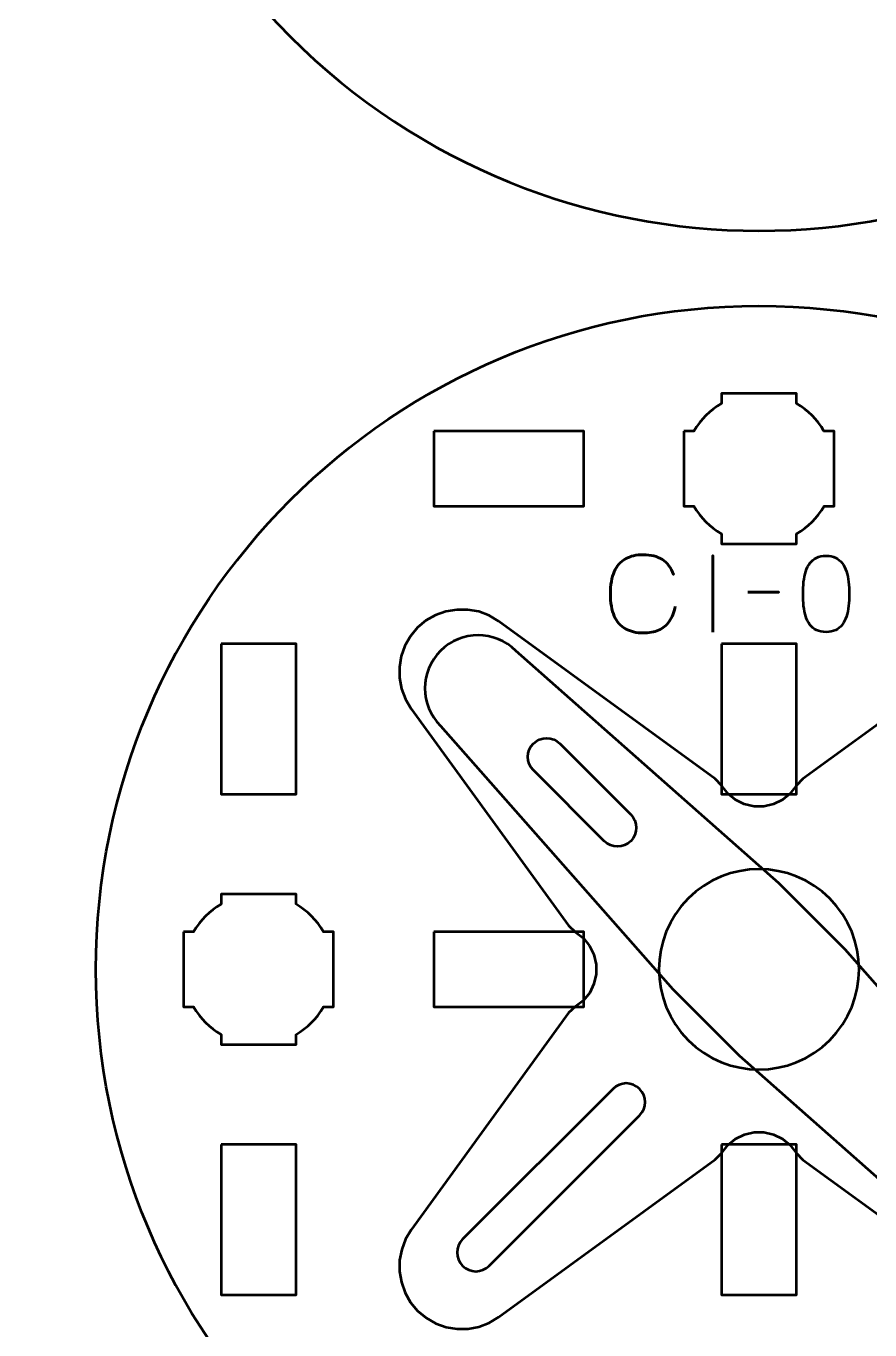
# Model space of a CAD drawing. Header units: centimetres. Extents: x -21 to 0, y -29.7 to 0.
# Drawn here: x -17.23 to -13.86, y -27.09 to -21.88 of the extents above; entities that cross this region are included whole.
import ezdxf

# ---------------------------------------------------------------- set-up
doc = ezdxf.new("R2010")
doc.units = ezdxf.units.CM
doc.header["$MEASUREMENT"] = 0
doc.layers.add('Layer 1', color=7, linetype='Continuous')

msp = doc.modelspace()

# ---------------------------------------------------------------- linework, layer by layer
at = {"layer": 'Layer 1', "color": 3, "lineweight": 53}
msp.add_ellipse((-14.29996, -25.64999), major_axis=(0, 2.65), ratio=1, dxfattribs=at)
at = {"layer": 'Layer 1', "color": 1, "lineweight": 53}
msp.add_open_spline([(-21.00003, -29.19995), (-21.00003, -29.19995), (-21.00003, -2.29992), (-21.00003, -2.29992), (-21.00003, -2.29992), (-21.00003, -2.21709), (-20.93286, -2.14992), (-20.85003, -2.14992), (-20.85003, -2.14992), (-20.7672, -2.14992), (-20.70003, -2.08275), (-20.70003, -1.99992), (-20.70003, -1.99992), (-20.70003, -1.91709), (-20.7672, -1.84992), (-20.85003, -1.84992), (-20.85003, -1.84992), (-20.93286, -1.84992), (-21.00003, -1.78275), (-21.00003, -1.69992), (-21.00003, -1.69992), (-21.00003, -1.61709), (-20.93286, -1.54992), (-20.85003, -1.54992), (-20.85003, -1.54992), (-20.7672, -1.54992), (-20.70003, -1.48275), (-20.70003, -1.39992), (-20.70003, -1.39992), (-20.70003, -1.31709), (-20.7672, -1.24992), (-20.85003, -1.24992), (-20.85003, -1.24992), (-20.93286, -1.24992), (-21.00003, -1.18275), (-21.00003, -1.09992), (-21.00003, -1.09992), (-21.00003, -1.09992), (-21.00003, -0.49992), (-21.00003, -0.49992), (-21.00003, -0.49992), (-21.00003, -0.22295), (-20.77694, 0.00004), (-20.49994, 0.00004), (-20.49994, 0.00004), (-20.49994, 0.00004), (-0.50008, 0.00004), (-0.50008, 0.00004), (-0.50008, 0.00004), (-0.22294, 0.00004), (0.00002, -0.22295), (0.00002, -0.49992), (0.00002, -0.49992), (0.00002, -0.49992), (0.00002, -29.19995), (0.00002, -29.19995), (0.00002, -29.19995), (0.00002, -29.47695), (-0.22294, -29.70004), (-0.50008, -29.70004), (-0.50008, -29.70004), (-0.50008, -29.70004), (-20.49994, -29.70004), (-20.49994, -29.70004), (-20.49994, -29.70004), (-20.77694, -29.70004), (-21.00003, -29.47695), (-21.00003, -29.19995)], degree=3, knots=[0, 0, 0, 0, 0.0588235, 0.0588235, 0.0588235, 0.0588235, 0.1176471, 0.1176471, 0.1176471, 0.1176471, 0.1764706, 0.1764706, 0.1764706, 0.1764706, 0.2352941, 0.2352941, 0.2352941, 0.2352941, 0.2941176, 0.2941176, 0.2941176, 0.2941176, 0.3529412, 0.3529412, 0.3529412, 0.3529412, 0.4117647, 0.4117647, 0.4117647, 0.4117647, 0.4705882, 0.4705882, 0.4705882, 0.4705882, 0.5294118, 0.5294118, 0.5294118, 0.5294118, 0.5882353, 0.5882353, 0.5882353, 0.5882353, 0.6470588, 0.6470588, 0.6470588, 0.6470588, 0.7058824, 0.7058824, 0.7058824, 0.7058824, 0.7647059, 0.7647059, 0.7647059, 0.7647059, 0.8235294, 0.8235294, 0.8235294, 0.8235294, 0.8823529, 0.8823529, 0.8823529, 0.8823529, 0.9411765, 0.9411765, 0.9411765, 0.9411765, 1, 1, 1, 1], dxfattribs=at)
at = {"layer": 'Layer 1', "color": 3, "lineweight": 53}
msp.add_open_spline([(-16.17377, -18.17613), (-15.13907, -17.14143), (-13.46083, -17.14143), (-12.4261, -18.17616), (-12.4261, -18.17616), (-11.3914, -19.21086), (-11.3914, -20.8891), (-12.4261, -21.9238), (-12.4261, -21.9238), (-13.46083, -22.95852), (-15.13907, -22.95852), (-16.17377, -21.92382), (-16.17377, -21.92382), (-17.2085, -20.8891), (-17.2085, -19.21086), (-16.17377, -18.17613)], degree=3, knots=[0, 0, 0, 0, 0.25, 0.25, 0.25, 0.25, 0.5, 0.5, 0.5, 0.5, 0.75, 0.75, 0.75, 0.75, 1, 1, 1, 1], dxfattribs=at)
at = {"layer": 'Layer 1', "lineweight": 53}
for points, knots in [([(-14.59996, -23.49993), (-14.59996, -23.49993), (-14.55976, -23.49993), (-14.55976, -23.49993), (-14.55976, -23.49993), (-14.53343, -23.45441), (-14.49547, -23.41648), (-14.44996, -23.39015), (-14.44996, -23.39015), (-14.44996, -23.39015), (-14.44996, -23.34993), (-14.44996, -23.34993), (-14.44996, -23.34993), (-14.44996, -23.34993), (-14.14996, -23.34993), (-14.14996, -23.34993), (-14.14996, -23.34993), (-14.14996, -23.34993), (-14.14996, -23.39012), (-14.14996, -23.39012), (-14.14996, -23.39012), (-14.10443, -23.41645), (-14.06644, -23.4544), (-14.04008, -23.49993), (-14.04008, -23.49993), (-14.04008, -23.49993), (-13.99996, -23.49993), (-13.99996, -23.49993), (-13.99996, -23.49993), (-13.99996, -23.49993), (-13.99996, -23.64535), (-13.99996, -23.64535), (-13.99996, -23.64535), (-13.99996, -23.64535), (-13.9999, -23.65), (-13.9999, -23.65), (-13.9999, -23.65), (-13.9999, -23.65), (-13.99996, -23.65464), (-13.99996, -23.65464), (-13.99996, -23.65464), (-13.99996, -23.65464), (-13.99996, -23.79993), (-13.99996, -23.79993), (-13.99996, -23.79993), (-13.99996, -23.79993), (-14.04003, -23.79993), (-14.04003, -23.79993), (-14.04003, -23.79993), (-14.06638, -23.8455), (-14.10438, -23.88351), (-14.14996, -23.90987), (-14.14996, -23.90987), (-14.14996, -23.90987), (-14.14996, -23.94993), (-14.14996, -23.94993), (-14.14996, -23.94993), (-14.14996, -23.94993), (-14.29324, -23.94993), (-14.29324, -23.94993), (-14.29324, -23.94993), (-14.29324, -23.94993), (-14.29991, -23.95001), (-14.29991, -23.95001), (-14.29991, -23.95001), (-14.29991, -23.95001), (-14.30659, -23.94993), (-14.30659, -23.94993), (-14.30659, -23.94993), (-14.30659, -23.94993), (-14.44996, -23.94993), (-14.44996, -23.94993), (-14.44996, -23.94993), (-14.44996, -23.94993), (-14.44996, -23.90983), (-14.44996, -23.90983), (-14.44996, -23.90983), (-14.4955, -23.88347), (-14.53348, -23.84548), (-14.55981, -23.79993), (-14.55981, -23.79993), (-14.55981, -23.79993), (-14.59996, -23.79993), (-14.59996, -23.79993), (-14.59996, -23.79993), (-14.59996, -23.79993), (-14.59996, -23.49993), (-14.59996, -23.49993)], [0, 0, 0, 0, 0.0454545, 0.0454545, 0.0454545, 0.0454545, 0.0909091, 0.0909091, 0.0909091, 0.0909091, 0.1363636, 0.1363636, 0.1363636, 0.1363636, 0.1818182, 0.1818182, 0.1818182, 0.1818182, 0.2272727, 0.2272727, 0.2272727, 0.2272727, 0.2727273, 0.2727273, 0.2727273, 0.2727273, 0.3181818, 0.3181818, 0.3181818, 0.3181818, 0.3636364, 0.3636364, 0.3636364, 0.3636364, 0.4090909, 0.4090909, 0.4090909, 0.4090909, 0.4545455, 0.4545455, 0.4545455, 0.4545455, 0.5, 0.5, 0.5, 0.5, 0.5454545, 0.5454545, 0.5454545, 0.5454545, 0.5909091, 0.5909091, 0.5909091, 0.5909091, 0.6363636, 0.6363636, 0.6363636, 0.6363636, 0.6818182, 0.6818182, 0.6818182, 0.6818182, 0.7272727, 0.7272727, 0.7272727, 0.7272727, 0.7727273, 0.7727273, 0.7727273, 0.7727273, 0.8181818, 0.8181818, 0.8181818, 0.8181818, 0.8636364, 0.8636364, 0.8636364, 0.8636364, 0.9090909, 0.9090909, 0.9090909, 0.9090909, 0.9545455, 0.9545455, 0.9545455, 0.9545455, 1, 1, 1, 1]), ([(-15.59995, -23.49992), (-15.59995, -23.49992), (-14.99994, -23.49992), (-14.99994, -23.49992), (-14.99994, -23.49992), (-14.99994, -23.49992), (-14.99994, -23.79992), (-14.99994, -23.79992), (-14.99994, -23.79992), (-14.99994, -23.79992), (-15.59995, -23.79992), (-15.59995, -23.79992), (-15.59995, -23.79992), (-15.59995, -23.79992), (-15.59995, -23.49992), (-15.59995, -23.49992)], [0, 0, 0, 0, 0.25, 0.25, 0.25, 0.25, 0.5, 0.5, 0.5, 0.5, 0.75, 0.75, 0.75, 0.75, 1, 1, 1, 1]), ([(-16.44993, -24.3499), (-16.44993, -24.3499), (-16.14993, -24.3499), (-16.14993, -24.3499), (-16.14993, -24.3499), (-16.14993, -24.3499), (-16.14993, -24.94991), (-16.14993, -24.94991), (-16.14993, -24.94991), (-16.14993, -24.94991), (-16.44993, -24.94991), (-16.44993, -24.94991), (-16.44993, -24.94991), (-16.44993, -24.94991), (-16.44993, -24.3499), (-16.44993, -24.3499)], [0, 0, 0, 0, 0.25, 0.25, 0.25, 0.25, 0.5, 0.5, 0.5, 0.5, 0.75, 0.75, 0.75, 0.75, 1, 1, 1, 1]), ([(-14.45, -24.3499), (-14.45, -24.3499), (-14.15, -24.3499), (-14.15, -24.3499), (-14.15, -24.3499), (-14.15, -24.3499), (-14.15, -24.94991), (-14.15, -24.94991), (-14.15, -24.94991), (-14.15, -24.94991), (-14.45, -24.94991), (-14.45, -24.94991), (-14.45, -24.94991), (-14.45, -24.94991), (-14.45, -24.3499), (-14.45, -24.3499)], [0, 0, 0, 0, 0.25, 0.25, 0.25, 0.25, 0.5, 0.5, 0.5, 0.5, 0.75, 0.75, 0.75, 0.75, 1, 1, 1, 1]), ([(-15.09545, -24.74843), (-15.12473, -24.71915), (-15.17224, -24.71915), (-15.20152, -24.74843), (-15.20152, -24.74843), (-15.2308, -24.77771), (-15.2308, -24.82521), (-15.20152, -24.85449), (-15.20152, -24.85449), (-15.20152, -24.85449), (-14.91867, -25.13734), (-14.91867, -25.13734), (-14.91867, -25.13734), (-14.88939, -25.16662), (-14.84189, -25.16662), (-14.81261, -25.13734), (-14.81261, -25.13734), (-14.78333, -25.10806), (-14.78333, -25.06055), (-14.81261, -25.03127), (-14.81261, -25.03127), (-14.81261, -25.03127), (-15.09545, -24.74843), (-15.09545, -24.74843)], [0, 0, 0, 0, 0.1666667, 0.1666667, 0.1666667, 0.1666667, 0.3333333, 0.3333333, 0.3333333, 0.3333333, 0.5, 0.5, 0.5, 0.5, 0.6666667, 0.6666667, 0.6666667, 0.6666667, 0.8333333, 0.8333333, 0.8333333, 0.8333333, 1, 1, 1, 1]), ([(-14.5828, -25.36715), (-14.42662, -25.21096), (-14.1733, -25.21096), (-14.01712, -25.36715), (-14.01712, -25.36715), (-13.86093, -25.52333), (-13.86093, -25.77665), (-14.01712, -25.93283), (-14.01712, -25.93283), (-14.1733, -26.08902), (-14.42662, -26.08902), (-14.5828, -25.93283), (-14.5828, -25.93283), (-14.73899, -25.77665), (-14.73899, -25.52333), (-14.5828, -25.36715)], [0, 0, 0, 0, 0.25, 0.25, 0.25, 0.25, 0.5, 0.5, 0.5, 0.5, 0.75, 0.75, 0.75, 0.75, 1, 1, 1, 1]), ([(-16.59996, -25.49993), (-16.59996, -25.49993), (-16.55976, -25.49993), (-16.55976, -25.49993), (-16.55976, -25.49993), (-16.53343, -25.45441), (-16.49547, -25.41648), (-16.44996, -25.39015), (-16.44996, -25.39015), (-16.44996, -25.39015), (-16.44996, -25.34993), (-16.44996, -25.34993), (-16.44996, -25.34993), (-16.44996, -25.34993), (-16.14996, -25.34993), (-16.14996, -25.34993), (-16.14996, -25.34993), (-16.14996, -25.34993), (-16.14996, -25.39012), (-16.14996, -25.39012), (-16.14996, -25.39012), (-16.10443, -25.41645), (-16.06644, -25.4544), (-16.04008, -25.49993), (-16.04008, -25.49993), (-16.04008, -25.49993), (-15.99996, -25.49993), (-15.99996, -25.49993), (-15.99996, -25.49993), (-15.99996, -25.49993), (-15.99996, -25.64535), (-15.99996, -25.64535), (-15.99996, -25.64535), (-15.99996, -25.64535), (-15.9999, -25.65), (-15.9999, -25.65), (-15.9999, -25.65), (-15.9999, -25.65), (-15.99996, -25.65464), (-15.99996, -25.65464), (-15.99996, -25.65464), (-15.99996, -25.65464), (-15.99996, -25.79993), (-15.99996, -25.79993), (-15.99996, -25.79993), (-15.99996, -25.79993), (-16.04003, -25.79993), (-16.04003, -25.79993), (-16.04003, -25.79993), (-16.06638, -25.8455), (-16.10438, -25.88351), (-16.14996, -25.90987), (-16.14996, -25.90987), (-16.14996, -25.90987), (-16.14996, -25.94993), (-16.14996, -25.94993), (-16.14996, -25.94993), (-16.14996, -25.94993), (-16.29324, -25.94993), (-16.29324, -25.94993), (-16.29324, -25.94993), (-16.29324, -25.94993), (-16.29991, -25.95001), (-16.29991, -25.95001), (-16.29991, -25.95001), (-16.29991, -25.95001), (-16.30659, -25.94993), (-16.30659, -25.94993), (-16.30659, -25.94993), (-16.30659, -25.94993), (-16.44996, -25.94993), (-16.44996, -25.94993), (-16.44996, -25.94993), (-16.44996, -25.94993), (-16.44996, -25.90983), (-16.44996, -25.90983), (-16.44996, -25.90983), (-16.4955, -25.88347), (-16.53348, -25.84548), (-16.55981, -25.79993), (-16.55981, -25.79993), (-16.55981, -25.79993), (-16.59996, -25.79993), (-16.59996, -25.79993), (-16.59996, -25.79993), (-16.59996, -25.79993), (-16.59996, -25.49993), (-16.59996, -25.49993)], [0, 0, 0, 0, 0.0454545, 0.0454545, 0.0454545, 0.0454545, 0.0909091, 0.0909091, 0.0909091, 0.0909091, 0.1363636, 0.1363636, 0.1363636, 0.1363636, 0.1818182, 0.1818182, 0.1818182, 0.1818182, 0.2272727, 0.2272727, 0.2272727, 0.2272727, 0.2727273, 0.2727273, 0.2727273, 0.2727273, 0.3181818, 0.3181818, 0.3181818, 0.3181818, 0.3636364, 0.3636364, 0.3636364, 0.3636364, 0.4090909, 0.4090909, 0.4090909, 0.4090909, 0.4545455, 0.4545455, 0.4545455, 0.4545455, 0.5, 0.5, 0.5, 0.5, 0.5454545, 0.5454545, 0.5454545, 0.5454545, 0.5909091, 0.5909091, 0.5909091, 0.5909091, 0.6363636, 0.6363636, 0.6363636, 0.6363636, 0.6818182, 0.6818182, 0.6818182, 0.6818182, 0.7272727, 0.7272727, 0.7272727, 0.7272727, 0.7727273, 0.7727273, 0.7727273, 0.7727273, 0.8181818, 0.8181818, 0.8181818, 0.8181818, 0.8636364, 0.8636364, 0.8636364, 0.8636364, 0.9090909, 0.9090909, 0.9090909, 0.9090909, 0.9545455, 0.9545455, 0.9545455, 0.9545455, 1, 1, 1, 1]), ([(-15.59995, -25.49985), (-15.59995, -25.49985), (-14.99994, -25.49985), (-14.99994, -25.49985), (-14.99994, -25.49985), (-14.99994, -25.49985), (-14.99994, -25.79985), (-14.99994, -25.79985), (-14.99994, -25.79985), (-14.99994, -25.79985), (-15.59995, -25.79985), (-15.59995, -25.79985), (-15.59995, -25.79985), (-15.59995, -25.79985), (-15.59995, -25.49985), (-15.59995, -25.49985)], [0, 0, 0, 0, 0.25, 0.25, 0.25, 0.25, 0.5, 0.5, 0.5, 0.5, 0.75, 0.75, 0.75, 0.75, 1, 1, 1, 1]), ([(-15.37829, -26.83439), (-15.40757, -26.86368), (-15.45508, -26.86368), (-15.48436, -26.83439), (-15.48436, -26.83439), (-15.51364, -26.80511), (-15.51364, -26.75761), (-15.48436, -26.72833), (-15.48436, -26.72833), (-15.48436, -26.72833), (-14.88332, -26.12729), (-14.88332, -26.12729), (-14.88332, -26.12729), (-14.85404, -26.09801), (-14.80653, -26.09801), (-14.77725, -26.12729), (-14.77725, -26.12729), (-14.74797, -26.15657), (-14.74797, -26.20407), (-14.77725, -26.23335), (-14.77725, -26.23335), (-14.77725, -26.23335), (-15.37829, -26.83439), (-15.37829, -26.83439)], [0, 0, 0, 0, 0.1666667, 0.1666667, 0.1666667, 0.1666667, 0.3333333, 0.3333333, 0.3333333, 0.3333333, 0.5, 0.5, 0.5, 0.5, 0.6666667, 0.6666667, 0.6666667, 0.6666667, 0.8333333, 0.8333333, 0.8333333, 0.8333333, 1, 1, 1, 1]), ([(-16.44993, -26.34997), (-16.44993, -26.34997), (-16.14993, -26.34997), (-16.14993, -26.34997), (-16.14993, -26.34997), (-16.14993, -26.34997), (-16.14993, -26.94997), (-16.14993, -26.94997), (-16.14993, -26.94997), (-16.14993, -26.94997), (-16.44993, -26.94997), (-16.44993, -26.94997), (-16.44993, -26.94997), (-16.44993, -26.94997), (-16.44993, -26.34997), (-16.44993, -26.34997)], [0, 0, 0, 0, 0.25, 0.25, 0.25, 0.25, 0.5, 0.5, 0.5, 0.5, 0.75, 0.75, 0.75, 0.75, 1, 1, 1, 1]), ([(-14.45, -26.34997), (-14.45, -26.34997), (-14.15, -26.34997), (-14.15, -26.34997), (-14.15, -26.34997), (-14.15, -26.34997), (-14.15, -26.94997), (-14.15, -26.94997), (-14.15, -26.94997), (-14.15, -26.94997), (-14.45, -26.94997), (-14.45, -26.94997), (-14.45, -26.94997), (-14.45, -26.94997), (-14.45, -26.34997), (-14.45, -26.34997)], [0, 0, 0, 0, 0.25, 0.25, 0.25, 0.25, 0.5, 0.5, 0.5, 0.5, 0.75, 0.75, 0.75, 0.75, 1, 1, 1, 1])]:
    msp.add_open_spline(points, degree=3, knots=knots, dxfattribs=at)
at = {"layer": 'Layer 1', "color": 5, "lineweight": 53}
for points, knots in [([(-14.63481, -24.20032), (-14.63933, -24.22452), (-14.64723, -24.24449), (-14.65831, -24.26015), (-14.65831, -24.26015), (-14.66945, -24.27575), (-14.68371, -24.28732), (-14.70106, -24.29487), (-14.70106, -24.29487), (-14.71835, -24.30242), (-14.73867, -24.30623), (-14.76181, -24.30616), (-14.76181, -24.30616), (-14.78996, -24.30623), (-14.81388, -24.30079), (-14.8335, -24.28972), (-14.8335, -24.28972), (-14.85311, -24.27871), (-14.86807, -24.26171), (-14.87837, -24.23864), (-14.87837, -24.23864), (-14.88867, -24.21556), (-14.89382, -24.186), (-14.89389, -24.14995), (-14.89389, -24.14995), (-14.89382, -24.11404), (-14.88867, -24.08454), (-14.87837, -24.06147), (-14.87837, -24.06147), (-14.86807, -24.0384), (-14.85311, -24.02133), (-14.8335, -24.01025), (-14.8335, -24.01025), (-14.81388, -23.99917), (-14.78996, -23.99367), (-14.76181, -23.99374), (-14.76181, -23.99374), (-14.73168, -23.99367), (-14.70643, -24.00009), (-14.68611, -24.013), (-14.68611, -24.013), (-14.66586, -24.02591), (-14.65097, -24.04588), (-14.64159, -24.0729), (-14.64159, -24.0729), (-14.65097, -24.04588), (-14.66586, -24.02591), (-14.68611, -24.013), (-14.68611, -24.013), (-14.70643, -24.00009), (-14.73168, -23.99367), (-14.76181, -23.99374), (-14.76181, -23.99374), (-14.78996, -23.99367), (-14.81388, -23.99917), (-14.8335, -24.01025), (-14.8335, -24.01025), (-14.85311, -24.02133), (-14.86807, -24.0384), (-14.87837, -24.06147), (-14.87837, -24.06147), (-14.88867, -24.08454), (-14.89382, -24.11404), (-14.89389, -24.14995), (-14.89389, -24.14995), (-14.89382, -24.186), (-14.88867, -24.21556), (-14.87837, -24.23864), (-14.87837, -24.23864), (-14.86807, -24.26171), (-14.85311, -24.27871), (-14.8335, -24.28972), (-14.8335, -24.28972), (-14.81388, -24.30079), (-14.78996, -24.30623), (-14.76181, -24.30616), (-14.76181, -24.30616), (-14.73867, -24.30623), (-14.71835, -24.30242), (-14.70106, -24.29487), (-14.70106, -24.29487), (-14.68371, -24.28732), (-14.66945, -24.27575), (-14.65831, -24.26015), (-14.65831, -24.26015), (-14.64723, -24.24449), (-14.63933, -24.22452), (-14.63481, -24.20032)], [0, 0, 0, 0, 0.0454545, 0.0454545, 0.0454545, 0.0454545, 0.0909091, 0.0909091, 0.0909091, 0.0909091, 0.1363636, 0.1363636, 0.1363636, 0.1363636, 0.1818182, 0.1818182, 0.1818182, 0.1818182, 0.2272727, 0.2272727, 0.2272727, 0.2272727, 0.2727273, 0.2727273, 0.2727273, 0.2727273, 0.3181818, 0.3181818, 0.3181818, 0.3181818, 0.3636364, 0.3636364, 0.3636364, 0.3636364, 0.4090909, 0.4090909, 0.4090909, 0.4090909, 0.4545455, 0.4545455, 0.4545455, 0.4545455, 0.5, 0.5, 0.5, 0.5, 0.5454545, 0.5454545, 0.5454545, 0.5454545, 0.5909091, 0.5909091, 0.5909091, 0.5909091, 0.6363636, 0.6363636, 0.6363636, 0.6363636, 0.6818182, 0.6818182, 0.6818182, 0.6818182, 0.7272727, 0.7272727, 0.7272727, 0.7272727, 0.7727273, 0.7727273, 0.7727273, 0.7727273, 0.8181818, 0.8181818, 0.8181818, 0.8181818, 0.8636364, 0.8636364, 0.8636364, 0.8636364, 0.9090909, 0.9090909, 0.9090909, 0.9090909, 0.9545455, 0.9545455, 0.9545455, 0.9545455, 1, 1, 1, 1]), ([(-14.48495, -24.30277), (-14.48495, -24.30277), (-14.48495, -23.99755), (-14.48495, -23.99755), (-14.48495, -23.99755), (-14.48495, -23.99755), (-14.48495, -24.30277), (-14.48495, -24.30277)], [0, 0, 0, 0, 0.5, 0.5, 0.5, 0.5, 1, 1, 1, 1]), ([(-14.03156, -24.30277), (-14.01675, -24.3027), (-14.00398, -24.30009), (-13.99332, -24.29501), (-13.99332, -24.29501), (-13.98274, -24.28993), (-13.97392, -24.28266), (-13.96687, -24.27342), (-13.96687, -24.27342), (-13.95988, -24.26411), (-13.95438, -24.2531), (-13.95029, -24.2404), (-13.95029, -24.2404), (-13.94626, -24.2277), (-13.94337, -24.2138), (-13.94175, -24.19856), (-13.94175, -24.19856), (-13.94005, -24.18332), (-13.93921, -24.1673), (-13.93928, -24.15037), (-13.93928, -24.15037), (-13.93921, -24.13351), (-13.94005, -24.11749), (-13.94175, -24.10232), (-13.94175, -24.10232), (-13.94337, -24.08715), (-13.94626, -24.07318), (-13.95029, -24.06048), (-13.95029, -24.06048), (-13.95438, -24.04785), (-13.95988, -24.03685), (-13.96687, -24.02746), (-13.96687, -24.02746), (-13.97392, -24.01815), (-13.98274, -24.01088), (-13.99332, -24.0058), (-13.99332, -24.0058), (-14.00398, -24.00065), (-14.01675, -23.99804), (-14.03156, -23.99797), (-14.03156, -23.99797), (-14.04638, -23.99804), (-14.05915, -24.00065), (-14.06981, -24.0058), (-14.06981, -24.0058), (-14.08039, -24.01088), (-14.08921, -24.01815), (-14.09626, -24.02746), (-14.09626, -24.02746), (-14.10325, -24.03685), (-14.10875, -24.04785), (-14.11284, -24.06048), (-14.11284, -24.06048), (-14.11687, -24.07318), (-14.11976, -24.08715), (-14.12138, -24.10232), (-14.12138, -24.10232), (-14.12307, -24.11749), (-14.12392, -24.13351), (-14.12385, -24.15037), (-14.12385, -24.15037), (-14.12392, -24.1673), (-14.12307, -24.18332), (-14.12138, -24.19856), (-14.12138, -24.19856), (-14.11976, -24.2138), (-14.11687, -24.2277), (-14.11284, -24.2404), (-14.11284, -24.2404), (-14.10875, -24.2531), (-14.10325, -24.26411), (-14.09626, -24.27342), (-14.09626, -24.27342), (-14.08921, -24.28266), (-14.08039, -24.28993), (-14.06981, -24.29501), (-14.06981, -24.29501), (-14.05915, -24.30009), (-14.04638, -24.3027), (-14.03156, -24.30277)], [0, 0, 0, 0, 0.05, 0.05, 0.05, 0.05, 0.1, 0.1, 0.1, 0.1, 0.15, 0.15, 0.15, 0.15, 0.2, 0.2, 0.2, 0.2, 0.25, 0.25, 0.25, 0.25, 0.3, 0.3, 0.3, 0.3, 0.35, 0.35, 0.35, 0.35, 0.4, 0.4, 0.4, 0.4, 0.45, 0.45, 0.45, 0.45, 0.5, 0.5, 0.5, 0.5, 0.55, 0.55, 0.55, 0.55, 0.6, 0.6, 0.6, 0.6, 0.65, 0.65, 0.65, 0.65, 0.7, 0.7, 0.7, 0.7, 0.75, 0.75, 0.75, 0.75, 0.8, 0.8, 0.8, 0.8, 0.85, 0.85, 0.85, 0.85, 0.9, 0.9, 0.9, 0.9, 0.95, 0.95, 0.95, 0.95, 1, 1, 1, 1]), ([(-14.03156, -24.30277), (-14.01675, -24.3027), (-14.00398, -24.30009), (-13.99332, -24.29501), (-13.99332, -24.29501), (-13.98274, -24.28993), (-13.97392, -24.28266), (-13.96687, -24.27342), (-13.96687, -24.27342), (-13.95988, -24.26411), (-13.95438, -24.2531), (-13.95029, -24.2404), (-13.95029, -24.2404), (-13.94626, -24.2277), (-13.94337, -24.2138), (-13.94175, -24.19856), (-13.94175, -24.19856), (-13.94005, -24.18332), (-13.93921, -24.1673), (-13.93928, -24.15037), (-13.93928, -24.15037), (-13.93921, -24.13351), (-13.94005, -24.11749), (-13.94175, -24.10232), (-13.94175, -24.10232), (-13.94337, -24.08715), (-13.94626, -24.07318), (-13.95029, -24.06048), (-13.95029, -24.06048), (-13.95438, -24.04785), (-13.95988, -24.03685), (-13.96687, -24.02746), (-13.96687, -24.02746), (-13.97392, -24.01815), (-13.98274, -24.01088), (-13.99332, -24.0058), (-13.99332, -24.0058), (-14.00398, -24.00065), (-14.01675, -23.99804), (-14.03156, -23.99797), (-14.03156, -23.99797), (-14.04638, -23.99804), (-14.05915, -24.00065), (-14.06981, -24.0058), (-14.06981, -24.0058), (-14.08039, -24.01088), (-14.08921, -24.01815), (-14.09626, -24.02746), (-14.09626, -24.02746), (-14.10325, -24.03685), (-14.10875, -24.04785), (-14.11284, -24.06048), (-14.11284, -24.06048), (-14.11687, -24.07318), (-14.11976, -24.08715), (-14.12138, -24.10232), (-14.12138, -24.10232), (-14.12307, -24.11749), (-14.12392, -24.13351), (-14.12385, -24.15037), (-14.12385, -24.15037), (-14.12392, -24.1673), (-14.12307, -24.18332), (-14.12138, -24.19856), (-14.12138, -24.19856), (-14.11976, -24.2138), (-14.11687, -24.2277), (-14.11284, -24.2404), (-14.11284, -24.2404), (-14.10875, -24.2531), (-14.10325, -24.26411), (-14.09626, -24.27342), (-14.09626, -24.27342), (-14.08921, -24.28266), (-14.08039, -24.28993), (-14.06981, -24.29501), (-14.06981, -24.29501), (-14.05915, -24.30009), (-14.04638, -24.3027), (-14.03156, -24.30277)], [0, 0, 0, 0, 0.05, 0.05, 0.05, 0.05, 0.1, 0.1, 0.1, 0.1, 0.15, 0.15, 0.15, 0.15, 0.2, 0.2, 0.2, 0.2, 0.25, 0.25, 0.25, 0.25, 0.3, 0.3, 0.3, 0.3, 0.35, 0.35, 0.35, 0.35, 0.4, 0.4, 0.4, 0.4, 0.45, 0.45, 0.45, 0.45, 0.5, 0.5, 0.5, 0.5, 0.55, 0.55, 0.55, 0.55, 0.6, 0.6, 0.6, 0.6, 0.65, 0.65, 0.65, 0.65, 0.7, 0.7, 0.7, 0.7, 0.75, 0.75, 0.75, 0.75, 0.8, 0.8, 0.8, 0.8, 0.85, 0.85, 0.85, 0.85, 0.9, 0.9, 0.9, 0.9, 0.95, 0.95, 0.95, 0.95, 1, 1, 1, 1]), ([(-14.34398, -24.14317), (-14.34398, -24.14317), (-14.22079, -24.14317), (-14.22079, -24.14317), (-14.22079, -24.14317), (-14.22079, -24.14317), (-14.34398, -24.14317), (-14.34398, -24.14317)], [0, 0, 0, 0, 0.5, 0.5, 0.5, 0.5, 1, 1, 1, 1]), ([(-15.34122, -24.25979), (-15.34122, -24.25979), (-14.47528, -24.88936), (-14.47528, -24.88936), (-14.47528, -24.88936), (-14.47528, -24.88936), (-14.44839, -24.91737), (-14.44839, -24.91737), (-14.44839, -24.91737), (-14.44839, -24.91737), (-14.42431, -24.94818), (-14.42431, -24.94818), (-14.42431, -24.94818), (-14.42431, -24.94818), (-14.39406, -24.97282), (-14.39406, -24.97282), (-14.39406, -24.97282), (-14.39406, -24.97282), (-14.35878, -24.99018), (-14.35878, -24.99018), (-14.35878, -24.99018), (-14.35878, -24.99018), (-14.31956, -24.99915), (-14.31956, -24.99915), (-14.31956, -24.99915), (-14.31956, -24.99915), (-14.28035, -24.99914), (-14.28035, -24.99914), (-14.28035, -24.99914), (-14.28035, -24.99914), (-14.24227, -24.99018), (-14.24227, -24.99018), (-14.24227, -24.99018), (-14.24227, -24.99018), (-14.20642, -24.97337), (-14.20642, -24.97337), (-14.20642, -24.97337), (-14.20642, -24.97337), (-14.17561, -24.94817), (-14.17561, -24.94817), (-14.17561, -24.94817), (-14.17561, -24.94817), (-14.15154, -24.91737), (-14.15154, -24.91737), (-14.15154, -24.91737), (-14.15154, -24.91737), (-14.12521, -24.8888), (-14.12521, -24.8888), (-14.12521, -24.8888), (-14.12521, -24.8888), (-13.25926, -24.26035), (-13.25926, -24.26035), (-13.25926, -24.26035), (-13.25926, -24.26035), (-13.22173, -24.23738), (-13.22173, -24.23738), (-13.22173, -24.23738), (-13.22173, -24.23738), (-13.18085, -24.22227), (-13.18085, -24.22227), (-13.18085, -24.22227), (-13.18085, -24.22227), (-13.13771, -24.21386), (-13.13771, -24.21386), (-13.13771, -24.21386), (-13.13771, -24.21386), (-13.09347, -24.2133), (-13.09347, -24.2133), (-13.09347, -24.2133), (-13.09347, -24.2133), (-13.04978, -24.22114), (-13.04978, -24.22114), (-13.04978, -24.22114), (-13.04978, -24.22114), (-13.00833, -24.23571), (-13.00833, -24.23571), (-13.00833, -24.23571), (-13.00833, -24.23571), (-12.96969, -24.25755), (-12.96969, -24.25755), (-12.96969, -24.25755), (-12.96969, -24.25755), (-12.93608, -24.28555), (-12.93608, -24.28555), (-12.93608, -24.28555), (-12.93608, -24.28555), (-12.90751, -24.31972), (-12.90751, -24.31972), (-12.90751, -24.31972), (-12.90751, -24.31972), (-12.88567, -24.35837), (-12.88567, -24.35837), (-12.88567, -24.35837), (-12.88567, -24.35837), (-12.8711, -24.39981), (-12.8711, -24.39981), (-12.8711, -24.39981), (-12.8711, -24.39981), (-12.86382, -24.44295), (-12.86382, -24.44295), (-12.86382, -24.44295), (-12.86382, -24.44295), (-12.86438, -24.48719), (-12.86438, -24.48719), (-12.86438, -24.48719), (-12.86438, -24.48719), (-12.87223, -24.53089), (-12.87223, -24.53089), (-12.87223, -24.53089), (-12.87223, -24.53089), (-12.88734, -24.57177), (-12.88734, -24.57177), (-12.88734, -24.57177), (-12.88734, -24.57177), (-12.91031, -24.6093), (-12.91031, -24.6093), (-12.91031, -24.6093), (-12.91031, -24.6093), (-13.53932, -25.47469), (-13.53932, -25.47469), (-13.53932, -25.47469), (-13.53932, -25.47469), (-13.56734, -25.50157), (-13.56734, -25.50157), (-13.56734, -25.50157), (-13.56734, -25.50157), (-13.59813, -25.52565), (-13.59813, -25.52565), (-13.59813, -25.52565), (-13.59813, -25.52565), (-13.62333, -25.55646), (-13.62333, -25.55646), (-13.62333, -25.55646), (-13.62333, -25.55646), (-13.64014, -25.59231), (-13.64014, -25.59231), (-13.64014, -25.59231), (-13.64014, -25.59231), (-13.6491, -25.63038), (-13.6491, -25.63038), (-13.6491, -25.63038), (-13.6491, -25.63038), (-13.64911, -25.6696), (-13.64911, -25.6696), (-13.64911, -25.6696), (-13.64911, -25.6696), (-13.64071, -25.70825), (-13.64071, -25.70825), (-13.64071, -25.70825), (-13.64071, -25.70825), (-13.62334, -25.74354), (-13.62334, -25.74354), (-13.62334, -25.74354), (-13.62334, -25.74354), (-13.59814, -25.77435), (-13.59814, -25.77435), (-13.59814, -25.77435), (-13.59814, -25.77435), (-13.56733, -25.79843), (-13.56733, -25.79843), (-13.56733, -25.79843), (-13.56733, -25.79843), (-13.53932, -25.82531), (-13.53932, -25.82531), (-13.53932, -25.82531), (-13.53932, -25.82531), (-12.91032, -26.69069), (-12.91032, -26.69069), (-12.91032, -26.69069), (-12.91032, -26.69069), (-12.88736, -26.72821), (-12.88736, -26.72821), (-12.88736, -26.72821), (-12.88736, -26.72821), (-12.87167, -26.76965), (-12.87167, -26.76965), (-12.87167, -26.76965), (-12.87167, -26.76965), (-12.86384, -26.81335), (-12.86384, -26.81335), (-12.86384, -26.81335), (-12.86384, -26.81335), (-12.86328, -26.85759), (-12.86328, -26.85759), (-12.86328, -26.85759), (-12.86328, -26.85759), (-12.87055, -26.90072), (-12.87055, -26.90072), (-12.87055, -26.90072), (-12.87055, -26.90072), (-12.88512, -26.94217), (-12.88512, -26.94217), (-12.88512, -26.94217), (-12.88512, -26.94217), (-12.90696, -26.98082), (-12.90696, -26.98082), (-12.90696, -26.98082), (-12.90696, -26.98082), (-12.93496, -27.01443), (-12.93496, -27.01443), (-12.93496, -27.01443), (-12.93496, -27.01443), (-12.96913, -27.04299), (-12.96913, -27.04299), (-12.96913, -27.04299), (-12.96913, -27.04299), (-13.00779, -27.06484), (-13.00779, -27.06484), (-13.00779, -27.06484), (-13.00779, -27.06484), (-13.04924, -27.07941), (-13.04924, -27.07941), (-13.04924, -27.07941), (-13.04924, -27.07941), (-13.09236, -27.08668), (-13.09236, -27.08668), (-13.09236, -27.08668), (-13.09236, -27.08668), (-13.13661, -27.08612), (-13.13661, -27.08612), (-13.13661, -27.08612), (-13.13661, -27.08612), (-13.1803, -27.07829), (-13.1803, -27.07829), (-13.1803, -27.07829), (-13.1803, -27.07829), (-13.22175, -27.0626), (-13.22175, -27.0626), (-13.22175, -27.0626), (-13.22175, -27.0626), (-13.25927, -27.03964), (-13.25927, -27.03964), (-13.25927, -27.03964), (-13.25927, -27.03964), (-14.12464, -26.41063), (-14.12464, -26.41063), (-14.12464, -26.41063), (-14.12464, -26.41063), (-14.15153, -26.38263), (-14.15153, -26.38263), (-14.15153, -26.38263), (-14.15153, -26.38263), (-14.17561, -26.35182), (-14.17561, -26.35182), (-14.17561, -26.35182), (-14.17561, -26.35182), (-14.20642, -26.32662), (-14.20642, -26.32662), (-14.20642, -26.32662), (-14.20642, -26.32662), (-14.24171, -26.30925), (-14.24171, -26.30925), (-14.24171, -26.30925), (-14.24171, -26.30925), (-14.28036, -26.30085), (-14.28036, -26.30085), (-14.28036, -26.30085), (-14.28036, -26.30085), (-14.31957, -26.30085), (-14.31957, -26.30085), (-14.31957, -26.30085), (-14.31957, -26.30085), (-14.35765, -26.30982), (-14.35765, -26.30982), (-14.35765, -26.30982), (-14.35765, -26.30982), (-14.3935, -26.32662), (-14.3935, -26.32662), (-14.3935, -26.32662), (-14.3935, -26.32662), (-14.42431, -26.35183), (-14.42431, -26.35183), (-14.42431, -26.35183), (-14.42431, -26.35183), (-14.44839, -26.38263), (-14.44839, -26.38263), (-14.44839, -26.38263), (-14.44839, -26.38263), (-14.47471, -26.41008), (-14.47471, -26.41008), (-14.47471, -26.41008), (-14.47471, -26.41008), (-15.34065, -27.03964), (-15.34065, -27.03964), (-15.34065, -27.03964), (-15.34065, -27.03964), (-15.37817, -27.0626), (-15.37817, -27.0626), (-15.37817, -27.0626), (-15.37817, -27.0626), (-15.41907, -27.07773), (-15.41907, -27.07773), (-15.41907, -27.07773), (-15.41907, -27.07773), (-15.46276, -27.08556), (-15.46276, -27.08556), (-15.46276, -27.08556), (-15.46276, -27.08556), (-15.507, -27.08613), (-15.507, -27.08613), (-15.507, -27.08613), (-15.507, -27.08613), (-15.55013, -27.07885), (-15.55013, -27.07885), (-15.55013, -27.07885), (-15.55013, -27.07885), (-15.59157, -27.06428), (-15.59157, -27.06428), (-15.59157, -27.06428), (-15.59157, -27.06428), (-15.63023, -27.04244), (-15.63023, -27.04244), (-15.63023, -27.04244), (-15.63023, -27.04244), (-15.6644, -27.01387), (-15.6644, -27.01387), (-15.6644, -27.01387), (-15.6644, -27.01387), (-15.6924, -26.98026), (-15.6924, -26.98026), (-15.6924, -26.98026), (-15.6924, -26.98026), (-15.71423, -26.94162), (-15.71423, -26.94162), (-15.71423, -26.94162), (-15.71423, -26.94162), (-15.72881, -26.90017), (-15.72881, -26.90017), (-15.72881, -26.90017), (-15.72881, -26.90017), (-15.73665, -26.85648), (-15.73665, -26.85648), (-15.73665, -26.85648), (-15.73665, -26.85648), (-15.73609, -26.81223), (-15.73609, -26.81223), (-15.73609, -26.81223), (-15.73609, -26.81223), (-15.72769, -26.76911), (-15.72769, -26.76911), (-15.72769, -26.76911), (-15.72769, -26.76911), (-15.71256, -26.72821), (-15.71256, -26.72821), (-15.71256, -26.72821), (-15.71256, -26.72821), (-15.6896, -26.69069), (-15.6896, -26.69069), (-15.6896, -26.69069), (-15.6896, -26.69069), (-15.0606, -25.82419), (-15.0606, -25.82419), (-15.0606, -25.82419), (-15.0606, -25.82419), (-15.03259, -25.79843), (-15.03259, -25.79843), (-15.03259, -25.79843), (-15.03259, -25.79843), (-15.00179, -25.77435), (-15.00179, -25.77435), (-15.00179, -25.77435), (-15.00179, -25.77435), (-14.97658, -25.74354), (-14.97658, -25.74354), (-14.97658, -25.74354), (-14.97658, -25.74354), (-14.95978, -25.70769), (-14.95978, -25.70769), (-14.95978, -25.70769), (-14.95978, -25.70769), (-14.95082, -25.6696), (-14.95082, -25.6696), (-14.95082, -25.6696), (-14.95082, -25.6696), (-14.95081, -25.6304), (-14.95081, -25.6304), (-14.95081, -25.6304), (-14.95081, -25.6304), (-14.95978, -25.59118), (-14.95978, -25.59118), (-14.95978, -25.59118), (-14.95978, -25.59118), (-14.97714, -25.5559), (-14.97714, -25.5559), (-14.97714, -25.5559), (-14.97714, -25.5559), (-15.00178, -25.52566), (-15.00178, -25.52566), (-15.00178, -25.52566), (-15.00178, -25.52566), (-15.03259, -25.50157), (-15.03259, -25.50157), (-15.03259, -25.50157), (-15.03259, -25.50157), (-15.0606, -25.47468), (-15.0606, -25.47468), (-15.0606, -25.47468), (-15.0606, -25.47468), (-15.69017, -24.60874), (-15.69017, -24.60874), (-15.69017, -24.60874), (-15.69017, -24.60874), (-15.71313, -24.57122), (-15.71313, -24.57122), (-15.71313, -24.57122), (-15.71313, -24.57122), (-15.72882, -24.52977), (-15.72882, -24.52977), (-15.72882, -24.52977), (-15.72882, -24.52977), (-15.73665, -24.48608), (-15.73665, -24.48608), (-15.73665, -24.48608), (-15.73665, -24.48608), (-15.73666, -24.44239), (-15.73666, -24.44239), (-15.73666, -24.44239), (-15.73666, -24.44239), (-15.72994, -24.39871), (-15.72994, -24.39871), (-15.72994, -24.39871), (-15.72994, -24.39871), (-15.71481, -24.35782), (-15.71481, -24.35782), (-15.71481, -24.35782), (-15.71481, -24.35782), (-15.69296, -24.31916), (-15.69296, -24.31916), (-15.69296, -24.31916), (-15.69296, -24.31916), (-15.6644, -24.28499), (-15.6644, -24.28499), (-15.6644, -24.28499), (-15.6644, -24.28499), (-15.63079, -24.25699), (-15.63079, -24.25699), (-15.63079, -24.25699), (-15.63079, -24.25699), (-15.59214, -24.23515), (-15.59214, -24.23515), (-15.59214, -24.23515), (-15.59214, -24.23515), (-15.55125, -24.22002), (-15.55125, -24.22002), (-15.55125, -24.22002), (-15.55125, -24.22002), (-15.50757, -24.2133), (-15.50757, -24.2133), (-15.50757, -24.2133), (-15.50757, -24.2133), (-15.46388, -24.21331), (-15.46388, -24.21331), (-15.46388, -24.21331), (-15.46388, -24.21331), (-15.42018, -24.22114), (-15.42018, -24.22114), (-15.42018, -24.22114), (-15.42018, -24.22114), (-15.37874, -24.23683), (-15.37874, -24.23683), (-15.37874, -24.23683), (-15.37874, -24.23683), (-15.34122, -24.25979), (-15.34122, -24.25979)], [0, 0, 0, 0, 0.0086207, 0.0086207, 0.0086207, 0.0086207, 0.0172414, 0.0172414, 0.0172414, 0.0172414, 0.0258621, 0.0258621, 0.0258621, 0.0258621, 0.0344828, 0.0344828, 0.0344828, 0.0344828, 0.0431034, 0.0431034, 0.0431034, 0.0431034, 0.0517241, 0.0517241, 0.0517241, 0.0517241, 0.0603448, 0.0603448, 0.0603448, 0.0603448, 0.0689655, 0.0689655, 0.0689655, 0.0689655, 0.0775862, 0.0775862, 0.0775862, 0.0775862, 0.0862069, 0.0862069, 0.0862069, 0.0862069, 0.0948276, 0.0948276, 0.0948276, 0.0948276, 0.1034483, 0.1034483, 0.1034483, 0.1034483, 0.112069, 0.112069, 0.112069, 0.112069, 0.1206897, 0.1206897, 0.1206897, 0.1206897, 0.1293103, 0.1293103, 0.1293103, 0.1293103, 0.137931, 0.137931, 0.137931, 0.137931, 0.1465517, 0.1465517, 0.1465517, 0.1465517, 0.1551724, 0.1551724, 0.1551724, 0.1551724, 0.1637931, 0.1637931, 0.1637931, 0.1637931, 0.1724138, 0.1724138, 0.1724138, 0.1724138, 0.1810345, 0.1810345, 0.1810345, 0.1810345, 0.1896552, 0.1896552, 0.1896552, 0.1896552, 0.1982759, 0.1982759, 0.1982759, 0.1982759, 0.2068966, 0.2068966, 0.2068966, 0.2068966, 0.2155172, 0.2155172, 0.2155172, 0.2155172, 0.2241379, 0.2241379, 0.2241379, 0.2241379, 0.2327586, 0.2327586, 0.2327586, 0.2327586, 0.2413793, 0.2413793, 0.2413793, 0.2413793, 0.25, 0.25, 0.25, 0.25, 0.2586207, 0.2586207, 0.2586207, 0.2586207, 0.2672414, 0.2672414, 0.2672414, 0.2672414, 0.2758621, 0.2758621, 0.2758621, 0.2758621, 0.2844828, 0.2844828, 0.2844828, 0.2844828, 0.2931034, 0.2931034, 0.2931034, 0.2931034, 0.3017241, 0.3017241, 0.3017241, 0.3017241, 0.3103448, 0.3103448, 0.3103448, 0.3103448, 0.3189655, 0.3189655, 0.3189655, 0.3189655, 0.3275862, 0.3275862, 0.3275862, 0.3275862, 0.3362069, 0.3362069, 0.3362069, 0.3362069, 0.3448276, 0.3448276, 0.3448276, 0.3448276, 0.3534483, 0.3534483, 0.3534483, 0.3534483, 0.362069, 0.362069, 0.362069, 0.362069, 0.3706897, 0.3706897, 0.3706897, 0.3706897, 0.3793103, 0.3793103, 0.3793103, 0.3793103, 0.387931, 0.387931, 0.387931, 0.387931, 0.3965517, 0.3965517, 0.3965517, 0.3965517, 0.4051724, 0.4051724, 0.4051724, 0.4051724, 0.4137931, 0.4137931, 0.4137931, 0.4137931, 0.4224138, 0.4224138, 0.4224138, 0.4224138, 0.4310345, 0.4310345, 0.4310345, 0.4310345, 0.4396552, 0.4396552, 0.4396552, 0.4396552, 0.4482759, 0.4482759, 0.4482759, 0.4482759, 0.4568966, 0.4568966, 0.4568966, 0.4568966, 0.4655172, 0.4655172, 0.4655172, 0.4655172, 0.4741379, 0.4741379, 0.4741379, 0.4741379, 0.4827586, 0.4827586, 0.4827586, 0.4827586, 0.4913793, 0.4913793, 0.4913793, 0.4913793, 0.5, 0.5, 0.5, 0.5, 0.5086207, 0.5086207, 0.5086207, 0.5086207, 0.5172414, 0.5172414, 0.5172414, 0.5172414, 0.5258621, 0.5258621, 0.5258621, 0.5258621, 0.5344828, 0.5344828, 0.5344828, 0.5344828, 0.5431034, 0.5431034, 0.5431034, 0.5431034, 0.5517241, 0.5517241, 0.5517241, 0.5517241, 0.5603448, 0.5603448, 0.5603448, 0.5603448, 0.5689655, 0.5689655, 0.5689655, 0.5689655, 0.5775862, 0.5775862, 0.5775862, 0.5775862, 0.5862069, 0.5862069, 0.5862069, 0.5862069, 0.5948276, 0.5948276, 0.5948276, 0.5948276, 0.6034483, 0.6034483, 0.6034483, 0.6034483, 0.612069, 0.612069, 0.612069, 0.612069, 0.6206897, 0.6206897, 0.6206897, 0.6206897, 0.6293103, 0.6293103, 0.6293103, 0.6293103, 0.637931, 0.637931, 0.637931, 0.637931, 0.6465517, 0.6465517, 0.6465517, 0.6465517, 0.6551724, 0.6551724, 0.6551724, 0.6551724, 0.6637931, 0.6637931, 0.6637931, 0.6637931, 0.6724138, 0.6724138, 0.6724138, 0.6724138, 0.6810345, 0.6810345, 0.6810345, 0.6810345, 0.6896552, 0.6896552, 0.6896552, 0.6896552, 0.6982759, 0.6982759, 0.6982759, 0.6982759, 0.7068966, 0.7068966, 0.7068966, 0.7068966, 0.7155172, 0.7155172, 0.7155172, 0.7155172, 0.7241379, 0.7241379, 0.7241379, 0.7241379, 0.7327586, 0.7327586, 0.7327586, 0.7327586, 0.7413793, 0.7413793, 0.7413793, 0.7413793, 0.75, 0.75, 0.75, 0.75, 0.7586207, 0.7586207, 0.7586207, 0.7586207, 0.7672414, 0.7672414, 0.7672414, 0.7672414, 0.7758621, 0.7758621, 0.7758621, 0.7758621, 0.7844828, 0.7844828, 0.7844828, 0.7844828, 0.7931034, 0.7931034, 0.7931034, 0.7931034, 0.8017241, 0.8017241, 0.8017241, 0.8017241, 0.8103448, 0.8103448, 0.8103448, 0.8103448, 0.8189655, 0.8189655, 0.8189655, 0.8189655, 0.8275862, 0.8275862, 0.8275862, 0.8275862, 0.8362069, 0.8362069, 0.8362069, 0.8362069, 0.8448276, 0.8448276, 0.8448276, 0.8448276, 0.8534483, 0.8534483, 0.8534483, 0.8534483, 0.862069, 0.862069, 0.862069, 0.862069, 0.8706897, 0.8706897, 0.8706897, 0.8706897, 0.8793103, 0.8793103, 0.8793103, 0.8793103, 0.887931, 0.887931, 0.887931, 0.887931, 0.8965517, 0.8965517, 0.8965517, 0.8965517, 0.9051724, 0.9051724, 0.9051724, 0.9051724, 0.9137931, 0.9137931, 0.9137931, 0.9137931, 0.9224138, 0.9224138, 0.9224138, 0.9224138, 0.9310345, 0.9310345, 0.9310345, 0.9310345, 0.9396552, 0.9396552, 0.9396552, 0.9396552, 0.9482759, 0.9482759, 0.9482759, 0.9482759, 0.9568966, 0.9568966, 0.9568966, 0.9568966, 0.9655172, 0.9655172, 0.9655172, 0.9655172, 0.9741379, 0.9741379, 0.9741379, 0.9741379, 0.9827586, 0.9827586, 0.9827586, 0.9827586, 0.9913793, 0.9913793, 0.9913793, 0.9913793, 1, 1, 1, 1]), ([(-14.37951, -25.9947), (-14.37951, -25.9947), (-14.64467, -25.72954), (-14.64467, -25.72954), (-14.64467, -25.72954), (-14.64467, -25.72954), (-15.57275, -24.67772), (-15.57275, -24.67772), (-15.57275, -24.67772), (-15.65551, -24.59496), (-15.65551, -24.45996), (-15.57275, -24.3772), (-15.57275, -24.3772), (-15.48999, -24.29444), (-15.35499, -24.29444), (-15.27223, -24.3772), (-15.27223, -24.3772), (-15.27223, -24.3772), (-14.22041, -25.30528), (-14.22041, -25.30528), (-14.22041, -25.30528), (-14.22041, -25.30528), (-13.95525, -25.57044), (-13.95525, -25.57044), (-13.95525, -25.57044), (-13.95525, -25.57044), (-13.02717, -26.62226), (-13.02717, -26.62226), (-13.02717, -26.62226), (-12.94441, -26.70502), (-12.94441, -26.84002), (-13.02717, -26.92278), (-13.02717, -26.92278), (-13.10993, -27.00554), (-13.24493, -27.00554), (-13.32769, -26.92278), (-13.32769, -26.92278), (-13.32769, -26.92278), (-14.37951, -25.9947), (-14.37951, -25.9947)], [0, 0, 0, 0, 0.1, 0.1, 0.1, 0.1, 0.2, 0.2, 0.2, 0.2, 0.3, 0.3, 0.3, 0.3, 0.4, 0.4, 0.4, 0.4, 0.5, 0.5, 0.5, 0.5, 0.6, 0.6, 0.6, 0.6, 0.7, 0.7, 0.7, 0.7, 0.8, 0.8, 0.8, 0.8, 0.9, 0.9, 0.9, 0.9, 1, 1, 1, 1])]:
    msp.add_open_spline(points, degree=3, knots=knots, dxfattribs=at)

doc.saveas('drawing.dxf')
